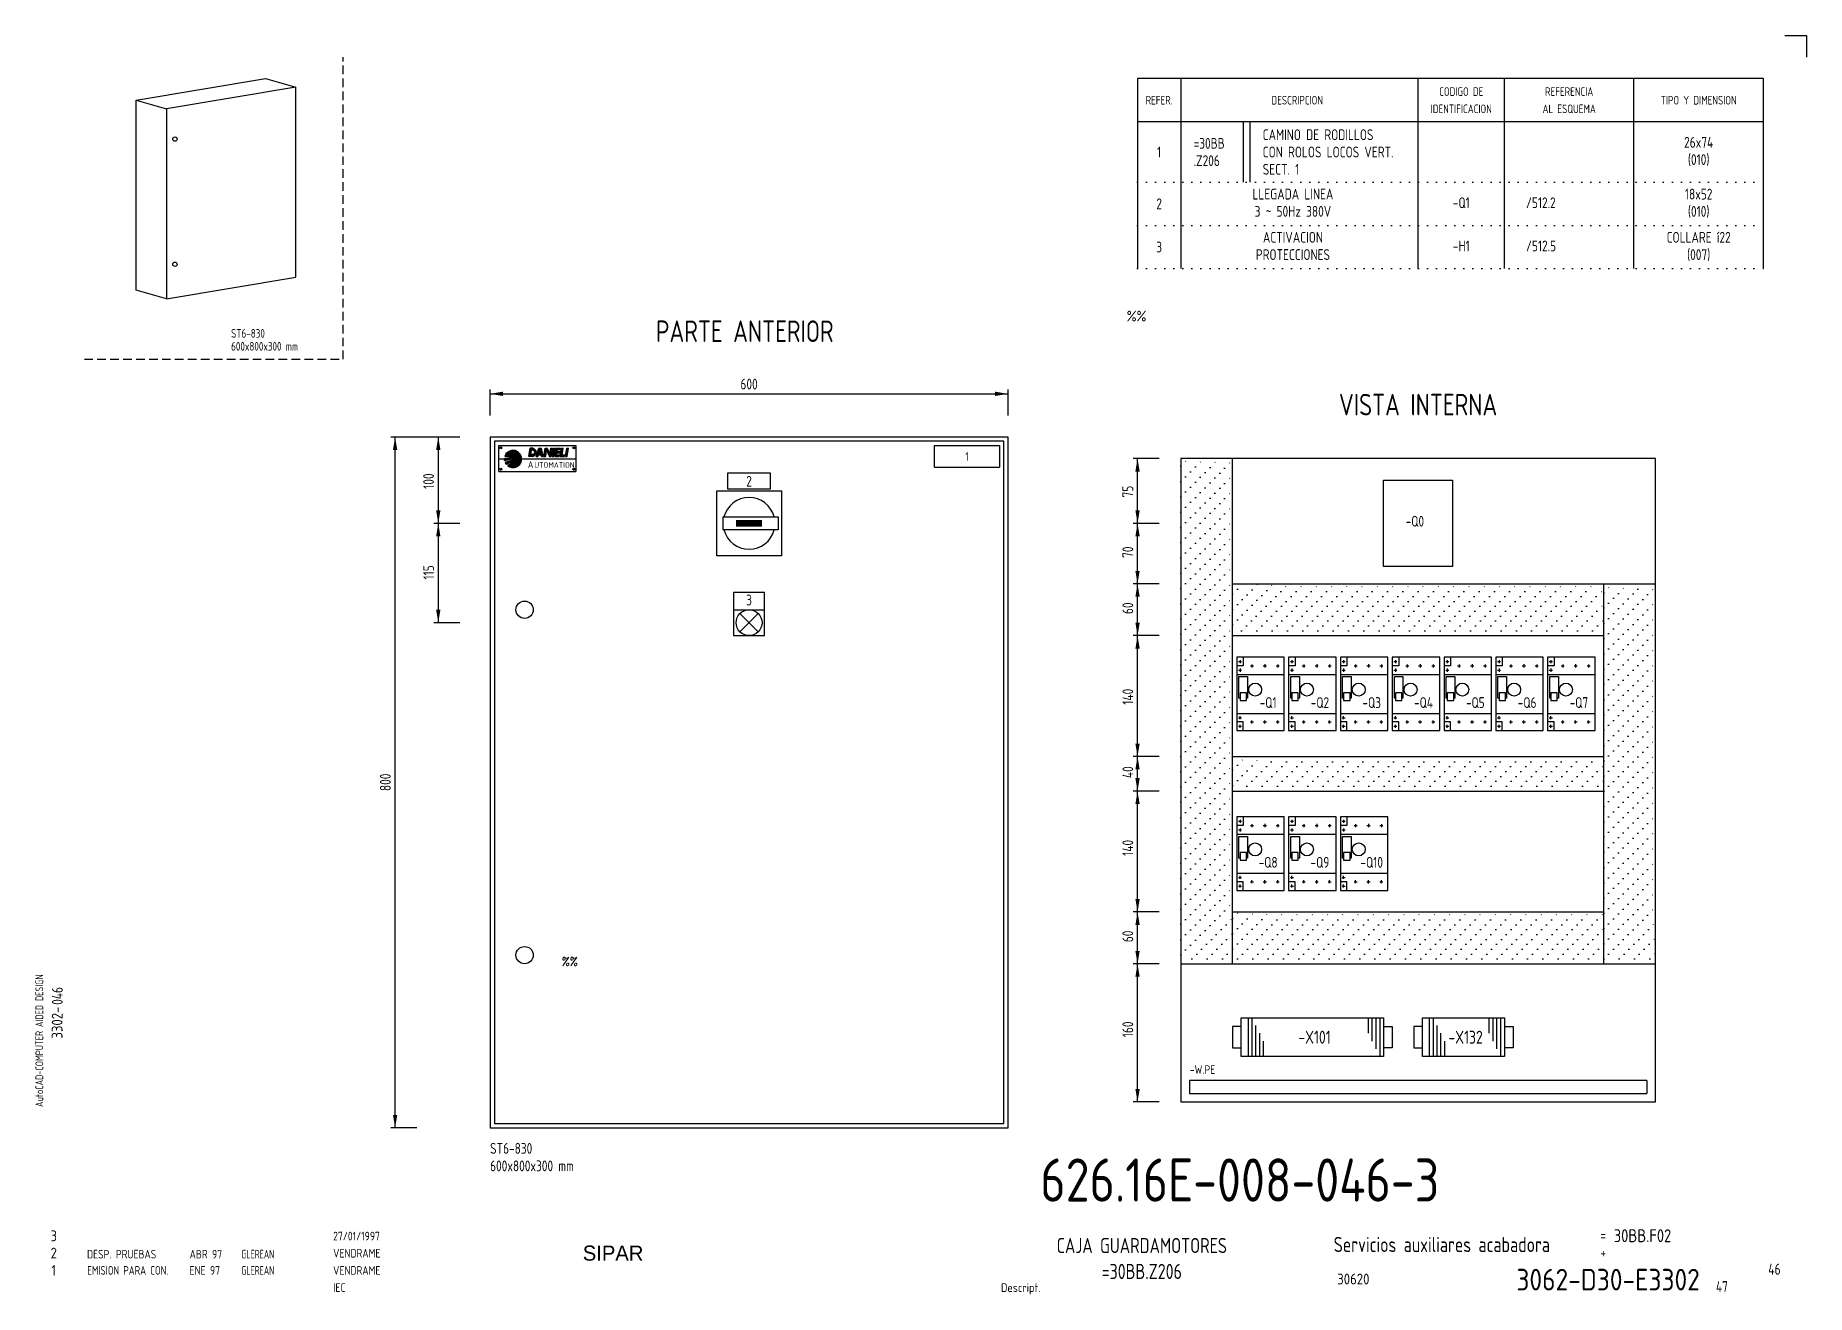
# Model space of a CAD drawing. Extents: x 10 to 420, y 5 to 297.
import ezdxf
from ezdxf.enums import TextEntityAlignment as Align

# ---------------------------------------------------------------- set-up
doc = ezdxf.new("R2010")
doc.units = 0
doc.header["$LTSCALE"] = 8
doc.header["$MEASUREMENT"] = 0
for name, pattern in [('DOT', [0.25, 0, -0.25]), ('DOT15', [0.1875, 0, -0.1875]), ('HIDDEN', [0.375, 0.25, -0.125])]:
    doc.linetypes.add(name, pattern=pattern)
doc.layers.get('0').update_dxf_attribs({"linetype": 'CONTINUOUS'})
doc.layers.add('3', color=3, linetype='CONTINUOUS')
doc.layers.add('CART', color=7, linetype='CONTINUOUS')
doc.styles.add('DIN', font='DIN', dxfattribs={"width": 0.85})
doc.styles.add('SIMPLEX', font='SIMPLEX', dxfattribs={"width": 0.9})
doc.styles.add('UNIV', font='UNIV')

# ---------------------------------------------------------------- blocks, each defined once
blk = doc.blocks.new('WB-FG100')
at = {"layer": 'CART', "color": 1}
for p, q in [((415, 297), (420, 297)), ((420, 297), (420, 292))]:
    blk.add_line(p, q, dxfattribs=at)
at = {"layer": 'CART', "color": 1, "style": 'DIN', "width": 0.8}
blk.add_text('AutoCAD-COMPUTER AIDED DESIGN', height=1.8, rotation=90, dxfattribs=at).set_placement((11.47, 48.84))
at = {"layer": 'CART', "color": 3, "style": 'DIN', "width": 0.8}
for s, p in [('=', (372.24, 17.91)), ('+', (372.24, 13.87))]:
    blk.add_text(s, height=2.5, dxfattribs=at).set_placement(p)
at = {"layer": 'CART', "color": 7, "style": 'DIN', "width": 0.9}
blk.add_attdef('FILE', text='', height=2.5, rotation=90, dxfattribs=at).set_placement((15.95, 68.38), align=Align.CENTER)
for tag, p in [('MOD-3', (13.92, 19)), ('MOD-2', (13.92, 15)), ('MOD-1', (13.92, 11)), ('NR.COMMESSA', (315, 9))]:
    blk.add_attdef(tag, text='', height=2.5, dxfattribs=at).set_placement(p, align=Align.MIDDLE)
at = {"layer": 'CART', "color": 7, "style": 'DIN'}
for tag, width, p in [('REV-3', 0.9, (21.66, 19)), ('DATA-3', 0.9, (45.37, 19)), ('NOME-3', 0.9, (57.37, 19)), ('REV-2', 0.9, (21.66, 15)), ('DATA-2', 0.9, (45.37, 15)), ('NOME-2', 0.9, (57.37, 15)), ('REV-1', 0.9, (21.66, 11)), ('DATA-1', 0.9, (45.37, 11)), ('NOME-1', 0.7, (57.37, 11))]:
    blk.add_attdef(tag, text='', height=2, dxfattribs=dict(at, width=width)).set_placement(p, align=Align.MIDDLE_LEFT)
at = {"layer": 'CART', "color": 7, "style": 'DIN', "width": 0.9}
for tag, p, height in [('DATA', (78.64, 17.94), 2), ('ESECUTORE', (78.64, 13.97), 2), ('CONTROLLORE', (78.64, 9.99), 2), ('SEGUE', (398.93, 5.65), 2.8), ('NORMA', (78.64, 6.01), 2)]:
    blk.add_attdef(tag, p, '', height=height, dxfattribs=at)
at = {"layer": 'CART', "color": 2, "style": 'DIN', "width": 0.9}
for tag, p in [('TITOLO-1/3', (266.5, 18.23)), ('TITOLO-1/2', (266.5, 15.73)), ('TITOLO-2/3', (266.5, 13.18)), ('TITOLO-2/2', (266.5, 10.68)), ('TITOLO-3/3', (266.5, 8.13))]:
    blk.add_attdef(tag, text='', height=3.5, dxfattribs=at).set_placement(p, align=Align.MIDDLE)
at = {"layer": 'CART', "color": 3, "style": 'DIN', "width": 0.9}
blk.add_attdef('ASSIEME', text='', height=3.5, dxfattribs=at).set_placement((334, 17), align=Align.MIDDLE)
at = {"layer": 'CART', "color": 3, "style": 'DIN', "width": 0.85}
for tag, p in [('=', (375.33, 16.63)), ('+', (375.33, 12.76))]:
    blk.add_attdef(tag, text='', height=3, dxfattribs=at).set_placement(p, align=Align.BOTTOM_LEFT)
at = {"layer": 'CART', "color": 3, "style": 'DIN', "width": 0.9}
blk.add_attdef('FOGLIO', text='', height=2.8, dxfattribs=at).set_placement((414.2, 9.56), align=Align.RIGHT)
at = {"layer": 'CART', "color": 2, "style": 'DIN', "width": 0.9}
blk.add_attdef('DISEGNO', text='', height=5, dxfattribs=at).set_placement((395.27, 6.35), align=Align.RIGHT)
at = {"layer": 'CART', "color": 1, "style": 'DIN', "width": 0.9}
blk.add_attdef('TIPOLOGIA', (233.37, 6), '', height=2, dxfattribs=at)
blk = doc.blocks.new('*X8')
at = {"color": 0, "linetype": 'DOT15'}
for p, q in [((275, 190.15), (283.85, 199)), ((275, 193.68), (280.32, 199)), ((275, 197.22), (276.78, 199)), ((275, 186.61), (287, 198.61)), ((275, 183.08), (287, 195.08)), ((275, 179.54), (287, 191.54)), ((275, 176.01), (287, 188.01)), ((275, 172.47), (287, 184.47)), ((275, 168.93), (287, 180.93)), ((275, 165.4), (287, 177.4)), ((275, 161.86), (287, 173.86)), ((275, 158.33), (287, 170.33)), ((275, 154.79), (287, 166.79)), ((275, 151.26), (287, 163.26)), ((275, 147.72), (287, 159.72)), ((275, 144.19), (287, 156.19)), ((275, 140.65), (287, 152.65)), ((275, 137.11), (287, 149.11)), ((275, 133.58), (287, 145.58)), ((275, 130.04), (287, 142.04)), ((275, 126.51), (287, 138.51)), ((275, 122.97), (287, 134.97)), ((275, 119.44), (287, 131.44)), ((275, 115.9), (287, 127.9)), ((275, 112.37), (287, 124.37)), ((275, 108.83), (287, 120.83)), ((275, 105.29), (287, 117.29)), ((275, 101.76), (287, 113.76)), ((275, 98.22), (287, 110.22)), ((275, 94.69), (287, 106.69)), ((275, 91.15), (287, 103.15)), ((275, 87.62), (287, 99.62)), ((275, 84.08), (287, 96.08)), ((276.45, 82), (287, 92.55)), ((279.99, 82), (287, 89.01)), ((283.53, 82), (287, 85.47))]:
    blk.add_line(p, q, dxfattribs=at)
blk = doc.blocks.new('*X7')
at = {"color": 0, "linetype": 'DOT15'}
for p, q in [((287, 191.54), (296.46, 201)), ((287, 195.08), (292.92, 201)), ((287, 198.61), (289.39, 201)), ((287.99, 189), (299.99, 201)), ((291.53, 189), (303.53, 201)), ((295.07, 189), (307.07, 201)), ((298.6, 189), (310.6, 201)), ((302.14, 189), (314.14, 201)), ((305.67, 189), (317.67, 201)), ((309.21, 189), (321.21, 201)), ((312.74, 189), (324.74, 201)), ((316.28, 189), (328.28, 201)), ((319.81, 189), (331.81, 201)), ((323.35, 189), (335.35, 201)), ((326.89, 189), (338.89, 201)), ((330.42, 189), (342.42, 201)), ((333.96, 189), (345.96, 201)), ((337.49, 189), (349.49, 201)), ((341.03, 189), (353.03, 201)), ((344.56, 189), (356.56, 201)), ((348.1, 189), (360.1, 201)), ((351.63, 189), (363.63, 201)), ((355.17, 189), (367.17, 201)), ((358.71, 189), (370.71, 201)), ((362.24, 189), (373, 199.76)), ((365.78, 189), (373, 196.22)), ((369.31, 189), (373, 192.69)), ((372.85, 189), (373, 189.15))]:
    blk.add_line(p, q, dxfattribs=at)
blk = doc.blocks.new('*X10')
at = {"color": 0, "linetype": 'DOT15'}
for p, q in [((373, 160.87), (382.13, 170)), ((373, 164.4), (378.6, 170)), ((373, 167.94), (375.06, 170)), ((373, 157.33), (385, 169.33)), ((373, 153.8), (385, 165.8)), ((373, 150.26), (385, 162.26)), ((373, 146.73), (385, 158.73)), ((373, 143.19), (385, 155.19)), ((373, 139.65), (385, 151.65)), ((373, 136.12), (385, 148.12)), ((373, 132.58), (385, 144.58)), ((373, 129.05), (385, 141.05)), ((373, 125.51), (385, 137.51)), ((373, 121.98), (385, 133.98)), ((373, 118.44), (385, 130.44)), ((373, 114.91), (385, 126.91)), ((373, 111.37), (385, 123.37)), ((373, 107.83), (385, 119.83)), ((373, 104.3), (385, 116.3)), ((373, 100.76), (385, 112.76)), ((373, 97.23), (385, 109.23)), ((373, 93.69), (385, 105.69)), ((373, 90.16), (385, 102.16)), ((373, 86.62), (385, 98.62)), ((373, 83.09), (385, 95.09)), ((375.45, 82), (385, 91.55)), ((378.98, 82), (385, 88.02)), ((382.52, 82), (385, 84.48))]:
    blk.add_line(p, q, dxfattribs=at)
blk = doc.blocks.new('*X6')
at = {"color": 0, "linetype": 'DOT15'}
for p, q in [((287, 71.33), (293.67, 78)), ((287, 74.87), (290.13, 78)), ((289.2, 70), (297.2, 78)), ((292.74, 70), (300.74, 78)), ((296.27, 70), (304.27, 78)), ((299.81, 70), (307.81, 78)), ((303.35, 70), (311.35, 78)), ((306.88, 70), (314.88, 78)), ((310.42, 70), (318.42, 78)), ((313.95, 70), (321.95, 78)), ((317.49, 70), (325.49, 78)), ((321.02, 70), (329.02, 78)), ((324.56, 70), (332.56, 78)), ((328.09, 70), (336.09, 78)), ((331.63, 70), (339.63, 78)), ((335.17, 70), (343.17, 78)), ((338.7, 70), (346.7, 78)), ((342.24, 70), (350.24, 78)), ((345.77, 70), (353.77, 78)), ((349.31, 70), (357.31, 78)), ((352.84, 70), (360.84, 78)), ((356.38, 70), (364.38, 78)), ((359.91, 70), (367.91, 78)), ((363.45, 70), (371.45, 78)), ((366.98, 70), (373, 76.02)), ((370.52, 70), (373, 72.48))]:
    blk.add_line(p, q, dxfattribs=at)
blk = doc.blocks.new('*X9')
at = {"color": 0, "linetype": 'DOT15'}
for p, q in [((287, 85.47), (295.53, 94)), ((287, 89.01), (291.99, 94)), ((287, 92.55), (288.45, 94)), ((287.06, 82), (299.06, 94)), ((290.6, 82), (302.6, 94)), ((294.13, 82), (306.13, 94)), ((297.67, 82), (309.67, 94)), ((301.2, 82), (313.2, 94)), ((304.74, 82), (316.74, 94)), ((308.27, 82), (320.27, 94)), ((311.81, 82), (323.81, 94)), ((315.35, 82), (327.35, 94)), ((318.88, 82), (330.88, 94)), ((322.42, 82), (334.42, 94)), ((325.95, 82), (337.95, 94)), ((329.49, 82), (341.49, 94)), ((333.02, 82), (345.02, 94)), ((336.56, 82), (348.56, 94)), ((340.09, 82), (352.09, 94)), ((343.63, 82), (355.63, 94)), ((347.17, 82), (359.17, 94)), ((350.7, 82), (362.7, 94)), ((354.24, 82), (366.24, 94)), ((357.77, 82), (369.77, 94)), ((361.31, 82), (373, 93.69)), ((364.84, 82), (373, 90.16)), ((368.38, 82), (373, 86.62)), ((371.91, 82), (373, 83.09))]:
    blk.add_line(p, q, dxfattribs=at)

msp = doc.modelspace()

# ---------------------------------------------------------------- linework, layer by layer
at = {"linetype": 'HIDDEN'}
for p, q in [((81, 222), (81, 292)), ((21, 222), (81, 222))]:
    msp.add_line(p, q, dxfattribs=at)
for p, q in [((33, 282), (63, 287)), ((70, 285), (40, 280)), ((63, 287), (70, 285)), ((70, 241), (70, 285)), ((33, 238), (33, 282)), ((33, 282), (40, 280)), ((40, 280), (40, 236)), ((289.5, 277), (289.5, 263)), ((291, 277), (291, 263)), ((40, 236), (33, 238)), ((40, 236), (70, 241)), ((115, 209), (115, 215)), ((115, 214), (235, 214)), ((235, 209), (235, 215)), ((108, 204), (92, 204)), ((93, 44), (93, 204)), ((234, 203), (116, 203)), ((116, 203), (116, 45)), ((117, 196.04), (117, 202)), ((117, 202), (134.89, 202)), ((134.89, 202), (134.89, 196.04)), ((218, 202), (233, 202)), ((218, 197), (218, 202)), ((233, 202), (233, 197)), ((234, 45), (234, 203)), ((117, 198.93), (118.31, 198.93)), ((122.31, 198.93), (134.89, 198.93)), ((218, 197), (233, 197)), ((270, 199), (264, 199)), ((265, 50), (265, 199)), ((117, 196.04), (134.89, 196.04)), ((169, 185.5), (181.75, 185.5)), ((169, 182.5), (169, 185.5)), ((181.75, 185.5), (181.75, 182.5)), ((108, 184), (102, 184)), ((181.75, 182.5), (169, 182.5)), ((270, 184), (264, 184)), ((270, 170), (264, 170)), ((178.6, 168), (171.4, 168)), ((171.4, 168), (171.4, 158)), ((178.6, 158), (178.6, 168)), ((108, 161), (102, 161)), ((171.4, 164), (178.6, 164)), ((171.4, 158), (178.6, 158)), ((270, 158), (264, 158)), ((288, 153), (288, 136)), ((299, 153), (288, 153)), ((299, 136), (299, 153)), ((311, 153), (300, 153)), ((300, 153), (300, 136)), ((311, 136), (311, 153)), ((323, 153), (312, 153)), ((312, 153), (312, 136)), ((323, 136), (323, 153)), ((335, 153), (324, 153)), ((324, 153), (324, 136)), ((335, 136), (335, 153)), ((347, 153), (336, 153)), ((336, 153), (336, 136)), ((347, 136), (347, 153)), ((359, 153), (348, 153)), ((348, 153), (348, 136)), ((359, 136), (359, 153)), ((371, 153), (360, 153)), ((360, 153), (360, 136)), ((371, 136), (371, 153)), ((288, 149), (299, 149)), ((300, 149), (311, 149)), ((312, 149), (323, 149)), ((324, 149), (335, 149)), ((336, 149), (347, 149)), ((348, 149), (359, 149)), ((360, 149), (371, 149)), ((288, 140), (299, 140)), ((300, 140), (311, 140)), ((312, 140), (323, 140)), ((324, 140), (335, 140)), ((336, 140), (347, 140)), ((348, 140), (359, 140)), ((360, 140), (371, 140)), ((288, 136), (299, 136)), ((300, 136), (311, 136)), ((312, 136), (323, 136)), ((324, 136), (335, 136)), ((336, 136), (347, 136)), ((348, 136), (359, 136)), ((360, 136), (371, 136)), ((270, 130), (264, 130)), ((270, 122), (264, 122)), ((299, 116), (288, 116)), ((288, 116), (288, 99)), ((299, 99), (299, 116)), ((300, 116), (300, 99)), ((311, 116), (300, 116)), ((311, 99), (311, 116)), ((312, 116), (312, 99)), ((323, 116), (312, 116)), ((323, 99), (323, 116)), ((288, 112), (299, 112)), ((300, 112), (311, 112)), ((312, 112), (323, 112)), ((288, 103), (299, 103)), ((300, 103), (311, 103)), ((312, 103), (323, 103)), ((288, 99), (299, 99)), ((300, 99), (311, 99)), ((312, 99), (323, 99)), ((270, 94), (264, 94)), ((270, 82), (264, 82)), ((290.6, 69.5), (290.6, 60.5)), ((290.6, 69.5), (290.6, 60.5)), ((291.5, 69.5), (291.5, 60.5)), ((291.5, 69.5), (291.5, 60.5)), ((292.4, 60.5), (292.4, 67.7)), ((292.4, 60.5), (292.4, 67.7)), ((293.3, 60.5), (293.3, 65.9)), ((293.3, 60.5), (293.3, 65.9)), ((318.4, 69.5), (318.4, 65.9)), ((319.3, 69.5), (319.3, 64.1)), ((320.2, 69.5), (320.2, 62.3)), ((321.1, 69.5), (321.1, 60.5)), ((332.6, 69.5), (332.6, 60.5)), ((332.6, 69.5), (332.6, 60.5)), ((333.5, 69.5), (333.5, 60.5)), ((333.5, 69.5), (333.5, 60.5)), ((334.4, 60.5), (334.4, 67.7)), ((334.4, 60.5), (334.4, 67.7)), ((335.3, 60.5), (335.3, 65.9)), ((335.3, 60.5), (335.3, 65.9)), ((346.4, 69.5), (346.4, 65.9)), ((347.3, 69.5), (347.3, 64.1)), ((348.2, 69.5), (348.2, 62.3)), ((349.1, 69.5), (349.1, 60.5)), ((294.2, 60.5), (294.2, 64.1)), ((294.2, 60.5), (294.2, 64.1)), ((336.2, 60.5), (336.2, 64.1)), ((336.2, 60.5), (336.2, 64.1)), ((270, 50), (264, 50)), ((98, 44), (92, 44)), ((116, 45), (234, 45))]:
    msp.add_line(p, q)
at = {"color": 3}
for p, q in [((410, 287), (265, 287)), ((265, 287), (265, 243)), ((275, 287), (275, 243)), ((330, 243), (330, 287)), ((350, 243), (350, 287)), ((380, 243), (380, 287)), ((410, 243), (410, 287)), ((410, 277), (265, 277))]:
    msp.add_line(p, q, dxfattribs=at)
at = {"color": 7, "linetype": 'DOT'}
for p, q in [((265, 263), (410, 263)), ((265, 253), (410, 253)), ((265, 243), (410, 243))]:
    msp.add_line(p, q, dxfattribs=at)
at = {"linetype": 'Continuous'}
for p, q in [((103, 204), (103, 161)), ((287, 82), (287, 199)), ((322, 194), (338, 194)), ((322, 174), (322, 194)), ((338, 194), (338, 174)), ((338, 174), (322, 174)), ((287, 170), (385, 170)), ((373, 82), (373, 170)), ((287, 158), (373, 158)), ((287, 130), (373, 130)), ((287, 122), (373, 122)), ((287, 94), (373, 94)), ((275, 82), (385, 82))]:
    msp.add_line(p, q, dxfattribs=at)
at = {"color": 1}
for p, q in [((123.99, 199.52), (124.3, 201.4)), ((123.99, 199.52), (124.3, 201.4)), ((124.92, 201.4), (124.3, 201.4)), ((124.3, 201.4), (124.69, 201.4)), ((125.7, 199.5), (126.33, 201.38)), ((126.33, 201.38), (126.88, 201.38)), ((127.27, 199.5), (126.88, 201.38)), ((127.48, 199.51), (127.8, 201.39)), ((127.48, 199.51), (127.8, 201.39)), ((127.8, 201.39), (128.19, 201.39)), ((127.8, 201.39), (128.19, 201.39)), ((128.19, 201.39), (128.83, 200.05)), ((128.74, 199.51), (129.05, 201.39)), ((128.83, 200.05), (129.05, 201.39)), ((129.05, 201.39), (129.44, 201.39)), ((129.05, 201.39), (129.44, 201.39)), ((129.13, 199.51), (129.44, 201.39)), ((129.37, 199.51), (129.69, 201.39)), ((129.37, 199.51), (129.69, 201.39)), ((129.69, 201.39), (130.08, 201.39)), ((129.69, 201.39), (130.08, 201.39)), ((129.76, 199.51), (130.08, 201.39)), ((130.01, 199.51), (130.32, 201.39)), ((130.01, 199.51), (130.32, 201.39)), ((130.32, 201.39), (131.34, 201.39)), ((130.55, 200.61), (130.62, 201.08)), ((131.29, 201.08), (130.62, 201.08)), ((130.95, 201.39), (131.34, 201.39)), ((131.26, 199.51), (131.58, 201.39)), ((131.29, 201.08), (131.34, 201.39)), ((131.58, 201.39), (131.93, 201.39)), ((131.67, 199.83), (131.93, 201.39)), ((132.49, 199.51), (132.8, 201.39)), ((132.8, 201.39), (133.19, 201.39)), ((132.88, 199.51), (133.19, 201.39)), ((118.31, 198.99), (120.05, 198.99)), ((118.31, 198.94), (119.86, 198.94)), ((118.31, 198.89), (119.67, 198.89)), ((118.31, 198.84), (119.48, 198.84)), ((118.32, 198.78), (119.29, 198.78)), ((118.32, 198.73), (119.1, 198.73)), ((118.33, 198.68), (118.9, 198.68)), ((118.33, 198.63), (118.71, 198.63)), ((118.34, 198.58), (118.52, 198.58)), ((118.41, 199.56), (122.16, 199.56)), ((118.43, 199.62), (122.19, 199.62)), ((118.45, 199.67), (122.17, 199.67)), ((118.47, 199.72), (122.15, 199.72)), ((118.5, 199.77), (122.13, 199.77)), ((118.51, 198.06), (119.47, 198.06)), ((118.52, 199.82), (122.1, 199.82)), ((118.54, 198), (119.37, 198)), ((118.55, 199.87), (122.08, 199.87)), ((118.57, 198.11), (119.58, 198.11)), ((118.57, 197.95), (119.26, 197.95)), ((118.58, 199.93), (122.05, 199.93)), ((118.6, 197.9), (119.15, 197.9)), ((118.61, 199.98), (122.02, 199.98)), ((118.63, 197.85), (119.04, 197.85)), ((118.64, 200.03), (121.98, 200.03)), ((118.66, 197.8), (118.93, 197.8)), ((118.68, 200.08), (121.95, 200.08)), ((118.7, 199.04), (120.25, 199.04)), ((118.7, 197.74), (118.83, 197.74)), ((118.71, 200.13), (121.91, 200.13)), ((118.71, 198.16), (119.69, 198.16)), ((118.75, 200.19), (121.87, 200.19)), ((118.8, 200.24), (121.83, 200.24)), ((118.84, 200.29), (121.78, 200.29)), ((118.86, 198.21), (119.8, 198.21)), ((118.89, 200.34), (121.73, 200.34)), ((118.95, 200.39), (121.68, 200.39)), ((119, 198.26), (119.91, 198.26)), ((119.01, 200.45), (121.62, 200.45)), ((119.05, 197.38), (121.58, 197.38)), ((119.07, 200.5), (121.56, 200.5)), ((119.08, 199.1), (120.44, 199.1)), ((119.11, 197.33), (121.51, 197.33)), ((119.14, 200.55), (121.49, 200.55)), ((119.14, 198.32), (120.01, 198.32)), ((119.14, 197.43), (121.64, 197.43)), ((119.18, 197.28), (121.44, 197.28)), ((119.21, 200.6), (121.41, 200.6)), ((119.23, 197.49), (121.7, 197.49)), ((119.27, 197.23), (121.36, 197.23)), ((119.29, 198.37), (120.12, 198.37)), ((119.3, 200.65), (121.33, 200.65)), ((119.33, 197.54), (121.75, 197.54)), ((119.35, 197.17), (121.27, 197.17)), ((119.39, 200.71), (121.24, 200.71)), ((119.42, 197.59), (121.8, 197.59)), ((119.43, 198.42), (120.23, 198.42)), ((119.46, 199.15), (120.63, 199.15)), ((119.46, 197.12), (121.17, 197.12)), ((119.5, 200.76), (121.13, 200.76)), ((119.51, 197.64), (121.84, 197.64)), ((119.57, 198.47), (120.34, 198.47)), ((119.58, 197.07), (121.05, 197.07)), ((119.6, 197.69), (121.89, 197.69)), ((119.63, 200.81), (121, 200.81)), ((119.69, 197.74), (121.92, 197.74)), ((119.72, 198.52), (120.45, 198.52)), ((119.73, 197.02), (120.9, 197.02)), ((119.78, 197.8), (121.96, 197.8)), ((119.79, 200.86), (120.84, 200.86)), ((119.84, 199.2), (120.75, 199.2)), ((119.86, 198.58), (120.55, 198.58)), ((119.87, 197.85), (122, 197.85)), ((119.93, 196.97), (120.69, 196.97)), ((119.96, 197.9), (122.03, 197.9)), ((120.01, 198.63), (120.66, 198.63)), ((120.05, 200.91), (120.58, 200.91)), ((120.06, 197.95), (122.06, 197.95)), ((120.15, 198.68), (120.77, 198.68)), ((120.15, 198), (122.09, 198)), ((120.22, 199.25), (120.7, 199.25)), ((120.24, 198.06), (122.11, 198.06)), ((120.29, 198.73), (120.88, 198.73)), ((120.33, 198.11), (122.14, 198.11)), ((120.42, 198.16), (122.16, 198.16)), ((120.44, 198.78), (120.98, 198.78)), ((120.49, 199.51), (121.97, 199.51)), ((120.51, 198.21), (122.18, 198.21)), ((120.54, 199.46), (121.78, 199.46)), ((120.58, 198.84), (121.09, 198.84)), ((120.6, 199.41), (121.07, 199.41)), ((120.6, 198.26), (122.2, 198.26)), ((120.61, 199.3), (120.64, 199.3)), ((120.65, 199.36), (120.69, 199.36)), ((120.7, 198.32), (122.22, 198.32)), ((120.72, 198.89), (121.06, 198.89)), ((120.79, 198.37), (122.23, 198.37)), ((120.86, 199.15), (121.32, 199.15)), ((120.87, 198.94), (121.01, 198.94)), ((120.88, 198.42), (122.25, 198.42)), ((120.91, 199.1), (121.18, 199.1)), ((120.96, 199.04), (121.03, 199.04)), ((120.97, 199.2), (121.47, 199.2)), ((120.97, 198.47), (122.26, 198.47)), ((121.06, 198.52), (122.27, 198.52)), ((121.15, 198.58), (122.28, 198.58)), ((121.17, 199.25), (121.61, 199.25)), ((121.18, 198.84), (122.31, 198.84)), ((121.22, 198.78), (122.31, 198.78)), ((121.24, 198.63), (122.29, 198.63)), ((121.27, 198.73), (122.3, 198.73)), ((121.29, 198.89), (122.31, 198.89)), ((121.32, 198.68), (122.3, 198.68)), ((121.36, 199.3), (121.65, 199.3)), ((121.4, 198.94), (122.31, 198.94)), ((121.42, 199.41), (121.59, 199.41)), ((121.51, 198.99), (122.31, 198.99)), ((121.62, 199.04), (122.31, 199.04)), ((121.72, 199.1), (122.31, 199.1)), ((121.83, 199.15), (122.3, 199.15)), ((121.87, 199.3), (122.28, 199.3)), ((121.94, 199.2), (122.3, 199.2)), ((122, 199.25), (122.29, 199.25)), ((122.01, 199.36), (122.27, 199.36)), ((122.16, 199.41), (122.26, 199.41)), ((124.92, 199.52), (123.99, 199.52)), ((124.43, 199.96), (124.6, 200.95)), ((124.92, 199.96), (124.43, 199.96)), ((124.92, 200.95), (124.6, 200.95)), ((125.7, 199.5), (126.1, 199.5)), ((126.1, 199.5), (126.23, 199.89)), ((126.23, 199.89), (126.8, 199.89)), ((126.33, 200.2), (126.58, 200.94)), ((126.33, 200.2), (126.73, 200.2)), ((126.73, 200.2), (126.58, 200.94)), ((126.88, 199.5), (126.8, 199.89)), ((126.88, 199.5), (127.27, 199.5)), ((127.48, 199.51), (127.88, 199.51)), ((127.88, 199.51), (128.1, 200.86)), ((128.1, 200.86), (128.74, 199.51)), ((128.74, 199.51), (129.13, 199.51)), ((129.37, 199.51), (129.76, 199.51)), ((130.01, 199.51), (131.03, 199.51)), ((130.41, 199.83), (130.49, 200.29)), ((131.08, 199.83), (130.41, 199.83)), ((131.16, 200.29), (130.49, 200.29)), ((131.21, 200.61), (130.55, 200.61)), ((131.03, 199.51), (131.08, 199.83)), ((131.16, 200.29), (131.21, 200.61)), ((131.26, 199.51), (132.28, 199.51)), ((132.33, 199.83), (131.67, 199.83)), ((132.28, 199.51), (132.33, 199.83)), ((132.49, 199.51), (132.88, 199.51)), ((288.4, 152), (289.1, 152)), ((288.75, 152.35), (288.75, 151.65)), ((289.5, 153), (289.5, 151)), ((300.4, 152), (301.1, 152)), ((300.75, 152.35), (300.75, 151.65)), ((301.5, 153), (301.5, 151)), ((312.4, 152), (313.1, 152)), ((312.75, 152.35), (312.75, 151.65)), ((313.5, 153), (313.5, 151)), ((324.4, 152), (325.1, 152)), ((324.75, 152.35), (324.75, 151.65)), ((325.5, 153), (325.5, 151)), ((336.4, 152), (337.1, 152)), ((336.75, 152.35), (336.75, 151.65)), ((337.5, 153), (337.5, 151)), ((348.4, 152), (349.1, 152)), ((348.75, 152.35), (348.75, 151.65)), ((349.5, 153), (349.5, 151)), ((360.4, 152), (361.1, 152)), ((360.75, 152.35), (360.75, 151.65)), ((361.5, 153), (361.5, 151)), ((289.5, 151), (288, 151)), ((288.4, 150), (289.1, 150)), ((288.5, 143.5), (288.5, 148.5)), ((288.5, 148.5), (290.5, 148.5)), ((288.75, 150.35), (288.75, 149.65)), ((290.5, 148.5), (290.5, 143.5)), ((291.15, 151), (291.85, 151)), ((291.5, 151.35), (291.5, 150.65)), ((294.12, 151), (294.88, 151)), ((294.5, 151.38), (294.5, 150.62)), ((297.15, 151), (297.85, 151)), ((297.5, 151.35), (297.5, 150.65)), ((301.5, 151), (300, 151)), ((300.4, 150), (301.1, 150)), ((300.5, 143.5), (300.5, 148.5)), ((300.5, 148.5), (302.5, 148.5)), ((300.75, 150.35), (300.75, 149.65)), ((302.5, 148.5), (302.5, 143.5)), ((303.15, 151), (303.85, 151)), ((303.5, 151.35), (303.5, 150.65)), ((306.12, 151), (306.88, 151)), ((306.5, 151.38), (306.5, 150.62)), ((309.15, 151), (309.85, 151)), ((309.5, 151.35), (309.5, 150.65)), ((313.5, 151), (312, 151)), ((312.4, 150), (313.1, 150)), ((312.5, 143.5), (312.5, 148.5)), ((312.5, 148.5), (314.5, 148.5)), ((312.75, 150.35), (312.75, 149.65)), ((314.5, 148.5), (314.5, 143.5)), ((315.15, 151), (315.85, 151)), ((315.5, 151.35), (315.5, 150.65)), ((318.12, 151), (318.88, 151)), ((318.5, 151.38), (318.5, 150.62)), ((321.15, 151), (321.85, 151)), ((321.5, 151.35), (321.5, 150.65)), ((325.5, 151), (324, 151)), ((324.4, 150), (325.1, 150)), ((324.5, 143.5), (324.5, 148.5)), ((324.5, 148.5), (326.5, 148.5)), ((324.75, 150.35), (324.75, 149.65)), ((326.5, 148.5), (326.5, 143.5)), ((327.15, 151), (327.85, 151)), ((327.5, 151.35), (327.5, 150.65)), ((330.12, 151), (330.88, 151)), ((330.5, 151.38), (330.5, 150.62)), ((333.15, 151), (333.85, 151)), ((333.5, 151.35), (333.5, 150.65)), ((337.5, 151), (336, 151)), ((336.4, 150), (337.1, 150)), ((336.5, 143.5), (336.5, 148.5)), ((336.5, 148.5), (338.5, 148.5)), ((336.75, 150.35), (336.75, 149.65)), ((338.5, 148.5), (338.5, 143.5)), ((339.15, 151), (339.85, 151)), ((339.5, 151.35), (339.5, 150.65)), ((342.12, 151), (342.88, 151)), ((342.5, 151.38), (342.5, 150.62)), ((345.15, 151), (345.85, 151)), ((345.5, 151.35), (345.5, 150.65)), ((349.5, 151), (348, 151)), ((348.4, 150), (349.1, 150)), ((348.5, 143.5), (348.5, 148.5)), ((348.5, 148.5), (350.5, 148.5)), ((348.75, 150.35), (348.75, 149.65)), ((350.5, 148.5), (350.5, 143.5)), ((351.15, 151), (351.85, 151)), ((351.5, 151.35), (351.5, 150.65)), ((354.12, 151), (354.88, 151)), ((354.5, 151.38), (354.5, 150.62)), ((357.15, 151), (357.85, 151)), ((357.5, 151.35), (357.5, 150.65)), ((361.5, 151), (360, 151)), ((360.4, 150), (361.1, 150)), ((360.5, 143.5), (360.5, 148.5)), ((360.5, 148.5), (362.5, 148.5)), ((360.75, 150.35), (360.75, 149.65)), ((362.5, 148.5), (362.5, 143.5)), ((363.15, 151), (363.85, 151)), ((363.5, 151.35), (363.5, 150.65)), ((366.12, 151), (366.88, 151)), ((366.5, 151.38), (366.5, 150.62)), ((369.15, 151), (369.85, 151)), ((369.5, 151.35), (369.5, 150.65)), ((288.75, 144.75), (288.75, 143)), ((290.25, 144.75), (288.75, 144.75)), ((290.25, 143), (290.25, 144.75)), ((300.75, 144.75), (300.75, 143)), ((302.25, 144.75), (300.75, 144.75)), ((302.25, 143), (302.25, 144.75)), ((312.75, 144.75), (312.75, 143)), ((314.25, 144.75), (312.75, 144.75)), ((314.25, 143), (314.25, 144.75)), ((324.75, 144.75), (324.75, 143)), ((326.25, 144.75), (324.75, 144.75)), ((326.25, 143), (326.25, 144.75)), ((336.75, 144.75), (336.75, 143)), ((338.25, 144.75), (336.75, 144.75)), ((338.25, 143), (338.25, 144.75)), ((348.75, 144.75), (348.75, 143)), ((350.25, 144.75), (348.75, 144.75)), ((350.25, 143), (350.25, 144.75)), ((360.75, 144.75), (360.75, 143)), ((362.25, 144.75), (360.75, 144.75)), ((362.25, 143), (362.25, 144.75)), ((288.75, 143.5), (288.5, 143.5)), ((288.75, 143), (290.25, 143)), ((290.5, 143.5), (290.25, 143.5)), ((300.75, 143.5), (300.5, 143.5)), ((300.75, 143), (302.25, 143)), ((302.5, 143.5), (302.25, 143.5)), ((312.75, 143.5), (312.5, 143.5)), ((312.75, 143), (314.25, 143)), ((314.5, 143.5), (314.25, 143.5)), ((324.75, 143.5), (324.5, 143.5)), ((324.75, 143), (326.25, 143)), ((326.5, 143.5), (326.25, 143.5)), ((336.75, 143.5), (336.5, 143.5)), ((336.75, 143), (338.25, 143)), ((338.5, 143.5), (338.25, 143.5)), ((348.75, 143.5), (348.5, 143.5)), ((348.75, 143), (350.25, 143)), ((350.5, 143.5), (350.25, 143.5)), ((360.75, 143.5), (360.5, 143.5)), ((360.75, 143), (362.25, 143)), ((362.5, 143.5), (362.25, 143.5)), ((289.5, 138), (288, 138)), ((288.4, 139), (289.1, 139)), ((288.4, 137), (289.1, 137)), ((288.75, 138.65), (288.75, 139.35)), ((288.75, 136.65), (288.75, 137.35)), ((289.5, 136), (289.5, 138)), ((291.15, 138), (291.85, 138)), ((291.5, 137.65), (291.5, 138.35)), ((294.12, 138), (294.88, 138)), ((294.5, 137.62), (294.5, 138.38)), ((297.15, 138), (297.85, 138)), ((297.5, 137.65), (297.5, 138.35)), ((301.5, 138), (300, 138)), ((300.4, 139), (301.1, 139)), ((300.4, 137), (301.1, 137)), ((300.75, 138.65), (300.75, 139.35)), ((300.75, 136.65), (300.75, 137.35)), ((301.5, 136), (301.5, 138)), ((303.15, 138), (303.85, 138)), ((303.5, 137.65), (303.5, 138.35)), ((306.12, 138), (306.88, 138)), ((306.5, 137.62), (306.5, 138.38)), ((309.15, 138), (309.85, 138)), ((309.5, 137.65), (309.5, 138.35)), ((313.5, 138), (312, 138)), ((312.4, 139), (313.1, 139)), ((312.4, 137), (313.1, 137)), ((312.75, 138.65), (312.75, 139.35)), ((312.75, 136.65), (312.75, 137.35)), ((313.5, 136), (313.5, 138)), ((315.15, 138), (315.85, 138)), ((315.5, 137.65), (315.5, 138.35)), ((318.12, 138), (318.88, 138)), ((318.5, 137.62), (318.5, 138.38)), ((321.15, 138), (321.85, 138)), ((321.5, 137.65), (321.5, 138.35)), ((325.5, 138), (324, 138)), ((324.4, 139), (325.1, 139)), ((324.4, 137), (325.1, 137)), ((324.75, 138.65), (324.75, 139.35)), ((324.75, 136.65), (324.75, 137.35)), ((325.5, 136), (325.5, 138)), ((327.15, 138), (327.85, 138)), ((327.5, 137.65), (327.5, 138.35)), ((330.12, 138), (330.88, 138)), ((330.5, 137.62), (330.5, 138.38)), ((333.15, 138), (333.85, 138)), ((333.5, 137.65), (333.5, 138.35)), ((337.5, 138), (336, 138)), ((336.4, 139), (337.1, 139)), ((336.4, 137), (337.1, 137)), ((336.75, 138.65), (336.75, 139.35)), ((336.75, 136.65), (336.75, 137.35)), ((337.5, 136), (337.5, 138)), ((339.15, 138), (339.85, 138)), ((339.5, 137.65), (339.5, 138.35)), ((342.12, 138), (342.88, 138)), ((342.5, 137.62), (342.5, 138.38)), ((345.15, 138), (345.85, 138)), ((345.5, 137.65), (345.5, 138.35)), ((349.5, 138), (348, 138)), ((348.4, 139), (349.1, 139)), ((348.4, 137), (349.1, 137)), ((348.75, 138.65), (348.75, 139.35)), ((348.75, 136.65), (348.75, 137.35)), ((349.5, 136), (349.5, 138)), ((351.15, 138), (351.85, 138)), ((351.5, 137.65), (351.5, 138.35)), ((354.12, 138), (354.88, 138)), ((354.5, 137.62), (354.5, 138.38)), ((357.15, 138), (357.85, 138)), ((357.5, 137.65), (357.5, 138.35)), ((361.5, 138), (360, 138)), ((360.4, 139), (361.1, 139)), ((360.4, 137), (361.1, 137)), ((360.75, 138.65), (360.75, 139.35)), ((360.75, 136.65), (360.75, 137.35)), ((361.5, 136), (361.5, 138)), ((363.15, 138), (363.85, 138)), ((363.5, 137.65), (363.5, 138.35)), ((366.12, 138), (366.88, 138)), ((366.5, 137.62), (366.5, 138.38)), ((369.15, 138), (369.85, 138)), ((369.5, 137.65), (369.5, 138.35)), ((288.4, 115), (289.1, 115)), ((288.75, 115.35), (288.75, 114.65)), ((289.5, 116), (289.5, 114)), ((300.4, 115), (301.1, 115)), ((300.75, 115.35), (300.75, 114.65)), ((301.5, 116), (301.5, 114)), ((312.4, 115), (313.1, 115)), ((312.75, 115.35), (312.75, 114.65)), ((313.5, 116), (313.5, 114)), ((289.5, 114), (288, 114)), ((288.4, 113), (289.1, 113)), ((288.5, 111.5), (290.5, 111.5)), ((288.5, 106.5), (288.5, 111.5)), ((288.75, 113.35), (288.75, 112.65)), ((290.5, 111.5), (290.5, 106.5)), ((291.15, 114), (291.85, 114)), ((291.5, 114.35), (291.5, 113.65)), ((294.12, 114), (294.88, 114)), ((294.5, 114.38), (294.5, 113.62)), ((297.15, 114), (297.85, 114)), ((297.5, 114.35), (297.5, 113.65)), ((301.5, 114), (300, 114)), ((300.4, 113), (301.1, 113)), ((300.5, 106.5), (300.5, 111.5)), ((300.5, 111.5), (302.5, 111.5)), ((300.75, 113.35), (300.75, 112.65)), ((302.5, 111.5), (302.5, 106.5)), ((303.15, 114), (303.85, 114)), ((303.5, 114.35), (303.5, 113.65)), ((306.12, 114), (306.88, 114)), ((306.5, 114.38), (306.5, 113.62)), ((309.15, 114), (309.85, 114)), ((309.5, 114.35), (309.5, 113.65)), ((313.5, 114), (312, 114)), ((312.4, 113), (313.1, 113)), ((312.5, 106.5), (312.5, 111.5)), ((312.5, 111.5), (314.5, 111.5)), ((312.75, 113.35), (312.75, 112.65)), ((314.5, 111.5), (314.5, 106.5)), ((315.15, 114), (315.85, 114)), ((315.5, 114.35), (315.5, 113.65)), ((318.12, 114), (318.88, 114)), ((318.5, 114.38), (318.5, 113.62)), ((321.15, 114), (321.85, 114)), ((321.5, 114.35), (321.5, 113.65)), ((290.25, 107.75), (288.75, 107.75)), ((288.75, 107.75), (288.75, 106)), ((290.25, 106), (290.25, 107.75)), ((300.75, 107.75), (300.75, 106)), ((302.25, 107.75), (300.75, 107.75)), ((302.25, 106), (302.25, 107.75)), ((312.75, 107.75), (312.75, 106)), ((314.25, 107.75), (312.75, 107.75)), ((314.25, 106), (314.25, 107.75)), ((288.75, 106.5), (288.5, 106.5)), ((288.75, 106), (290.25, 106)), ((290.5, 106.5), (290.25, 106.5)), ((300.75, 106.5), (300.5, 106.5)), ((300.75, 106), (302.25, 106)), ((302.5, 106.5), (302.25, 106.5)), ((312.75, 106.5), (312.5, 106.5)), ((312.75, 106), (314.25, 106)), ((314.5, 106.5), (314.25, 106.5)), ((289.5, 101), (288, 101)), ((288.4, 102), (289.1, 102)), ((288.4, 100), (289.1, 100)), ((288.75, 101.65), (288.75, 102.35)), ((288.75, 99.65), (288.75, 100.35)), ((289.5, 99), (289.5, 101)), ((291.15, 101), (291.85, 101)), ((291.5, 100.65), (291.5, 101.35)), ((294.12, 101), (294.88, 101)), ((294.5, 100.62), (294.5, 101.38)), ((297.15, 101), (297.85, 101)), ((297.5, 100.65), (297.5, 101.35)), ((301.5, 101), (300, 101)), ((300.4, 102), (301.1, 102)), ((300.4, 100), (301.1, 100)), ((300.75, 101.65), (300.75, 102.35)), ((300.75, 99.65), (300.75, 100.35)), ((301.5, 99), (301.5, 101)), ((303.15, 101), (303.85, 101)), ((303.5, 100.65), (303.5, 101.35)), ((306.12, 101), (306.88, 101)), ((306.5, 100.62), (306.5, 101.38)), ((309.15, 101), (309.85, 101)), ((309.5, 100.65), (309.5, 101.35)), ((313.5, 101), (312, 101)), ((312.4, 102), (313.1, 102)), ((312.4, 100), (313.1, 100)), ((312.75, 101.65), (312.75, 102.35)), ((312.75, 99.65), (312.75, 100.35)), ((313.5, 99), (313.5, 101)), ((315.15, 101), (315.85, 101)), ((315.5, 100.65), (315.5, 101.35)), ((318.12, 101), (318.88, 101)), ((318.5, 100.62), (318.5, 101.38)), ((321.15, 101), (321.85, 101)), ((321.5, 100.65), (321.5, 101.35))]:
    msp.add_line(p, q, dxfattribs=at)
at = {"color": 3, "linetype": 'Continuous'}
for p, q in [((275, 199), (275, 50)), ((385, 199), (275, 199)), ((385, 50), (385, 199)), ((275, 50), (385, 50))]:
    msp.add_line(p, q, dxfattribs=at)
at = {"color": 2}
for p, q in [((167.5, 176.5), (167.5, 191.5)), ((167.5, 191.5), (182.5, 191.5)), ((182.5, 191.5), (182.5, 176.5)), ((182.5, 176.5), (167.5, 176.5)), ((172.88, 163.12), (177.12, 158.88)), ((172.88, 158.88), (177.12, 163.12)), ((289, 69.5), (322, 69.5)), ((289, 60.5), (289, 69.5)), ((322, 69.5), (322, 60.5)), ((331, 69.5), (350, 69.5)), ((331, 60.5), (331, 69.5)), ((350, 69.5), (350, 60.5)), ((322, 60.5), (289, 60.5)), ((350, 60.5), (331, 60.5)), ((383, 55), (277, 55)), ((277, 55), (277, 52)), ((383, 55), (383, 52)), ((277, 52), (383, 52))]:
    msp.add_line(p, q, dxfattribs=at)
at = {"color": 1, "const_width": 0.217}
for points in [[(124.9, 201.29), (124.9, 201.29, -0.819804), (124.9, 199.62, -1.219804)], [(124.9, 201.06), (124.91, 201.06, -0.871291), (124.91, 199.85, 14.538985)]]:
    msp.add_lwpolyline(points, format="xyb", dxfattribs=at)
at = {"color": 1}
for points in [[(118.31, 198.99), (120.64, 199.31), (120.76, 199.18), (118.35, 198.53, -0.058012)], [(120.49, 199.51), (120.65, 199.35), (121.3, 199.44), (121.5, 199.38), (122.21, 199.57, 0.72868), (118.4, 199.51)], [(118.73, 197.7), (121.11, 198.84), (120.97, 198.98), (118.5, 198.08, 0.056185)], [(122.03, 199.24), (121.17, 198.83), (121.33, 198.68), (119.05, 197.38, 0.726081), (122.25, 199.44), (121.84, 199.29)]]:
    msp.add_lwpolyline(points, format="xyb", close=True, dxfattribs=at)
msp.add_lwpolyline([(120.84, 199.16), (121.5, 199.34), (121.71, 199.29), (120.98, 199.02)], close=True, dxfattribs=at)
msp.add_lwpolyline([(170, 192), (180, 192), (180, 195.6), (170, 195.6)], close=True)
at = {"const_width": 1.5}
msp.add_lwpolyline([(172, 184), (178, 184)], dxfattribs=at)
for points in [[(289, 67.5), (287, 67.5), (287, 62.5), (289, 62.5)], [(322, 67.5), (324, 67.5), (324, 62.5), (322, 62.5)], [(331, 67.5), (329, 67.5), (329, 62.5), (331, 62.5)], [(350, 67.5), (352, 67.5), (352, 62.5), (350, 62.5)]]:
    msp.add_lwpolyline(points)
for centre, radius in [((42, 273), 0.5), ((42, 244), 0.5), ((123, 164), 2), ((123, 84), 2)]:
    msp.add_circle(centre, radius)
at = {"color": 1}
for centre, radius in [((117.5, 201.5), 0.248), ((117.5, 201.5), 0.124), ((134.39, 201.5), 0.248), ((134.39, 201.5), 0.124), ((117.5, 196.53), 0.248), ((117.5, 196.53), 0.124), ((134.39, 196.53), 0.248), ((134.39, 196.53), 0.124), ((292.25, 145.5), 1.5), ((304.25, 145.5), 1.5), ((316.25, 145.5), 1.5), ((328.25, 145.5), 1.5), ((340.25, 145.5), 1.5), ((352.25, 145.5), 1.5), ((364.25, 145.5), 1.5), ((292.25, 108.5), 1.5), ((304.25, 108.5), 1.5), ((316.25, 108.5), 1.5)]:
    msp.add_circle(centre, radius, dxfattribs=at)
at = {"color": 2}
msp.add_circle((175, 161), 3, dxfattribs=at)
at = {"color": 1}
for centre, radius, end in [((124.74, 200.46), 0.958, 78.6901), ((124.83, 200.46), 0.503, 82.1307)]:
    msp.add_arc(centre, radius, 281.3099, end, dxfattribs=at)
at = {"color": 2}
for start, end in [(14.4775, 165.5225), (194.4775, 345.5225)]:
    msp.add_arc((175, 184), 6, start, end, dxfattribs=at)
for points in [[(118, 213.5), (118, 214.5), (115, 214)], [(232, 213.5), (232, 214.5), (235, 214)], [(93.5, 201), (92.5, 201), (93, 204)], [(103.5, 201), (102.5, 201), (103, 204)], [(265.5, 196), (264.5, 196), (265, 199)], [(103.5, 187), (102.5, 187), (103, 184)], [(265.5, 187), (264.5, 187), (265, 184)], [(103.5, 181), (102.5, 181), (103, 184)], [(265.5, 181), (264.5, 181), (265, 184)], [(265.5, 173), (264.5, 173), (265, 170)], [(265.5, 167), (264.5, 167), (265, 170)], [(103.5, 164), (102.5, 164), (103, 161)], [(265.5, 161), (264.5, 161), (265, 158)], [(265.5, 155), (264.5, 155), (265, 158)], [(265.5, 133), (264.5, 133), (265, 130)], [(265.5, 127), (264.5, 127), (265, 130)], [(265.5, 125), (264.5, 125), (265, 122)], [(265.5, 119), (264.5, 119), (265, 122)], [(265.5, 97), (264.5, 97), (265, 94)], [(265.5, 91), (264.5, 91), (265, 94)], [(265.5, 85), (264.5, 85), (265, 82)], [(265.5, 79), (264.5, 79), (265, 82)], [(265.5, 53), (264.5, 53), (265, 50)], [(93.5, 47), (92.5, 47), (93, 44)]]:
    msp.add_solid(points)
at = {"color": 1}
for points in [[(124.3, 201.4), (123.99, 199.52), (124.69, 201.4), (124.38, 199.52)], [(124.6, 200.95), (124.92, 200.95), (124.69, 201.4), (124.92, 201.4)], [(125.7, 199.5), (126.33, 201.38), (126.1, 199.5), (126.72, 201.38)], [(126.88, 199.5), (127.27, 199.5), (126.49, 201.38), (126.88, 201.38)], [(127.8, 201.39), (127.48, 199.51), (128.19, 201.39), (127.88, 199.51)], [(128.19, 201.39), (128.83, 200.05), (128.1, 200.86), (128.74, 199.51)], [(129.05, 201.39), (128.74, 199.51), (129.44, 201.39), (129.13, 199.51)], [(129.69, 201.39), (129.37, 199.51), (130.08, 201.39), (129.76, 199.51)], [(130.32, 201.39), (130.01, 199.51), (130.71, 201.39), (130.4, 199.51)], [(130.62, 201.08), (131.29, 201.08), (130.68, 201.39), (131.34, 201.39)], [(131.54, 201.39), (131.23, 199.51), (131.93, 201.39), (131.62, 199.51)], [(132.8, 201.39), (132.49, 199.51), (133.19, 201.39), (132.88, 199.51)], [(124.38, 199.52), (124.92, 199.52), (124.43, 199.96), (124.92, 199.96)], [(126.33, 200.2), (126.73, 200.2), (126.23, 199.89), (126.8, 199.89)], [(130.36, 199.51), (131.03, 199.51), (130.41, 199.83), (131.08, 199.83)], [(130.49, 200.29), (131.16, 200.29), (130.55, 200.61), (131.21, 200.61)], [(131.62, 199.51), (132.28, 199.51), (131.67, 199.83), (132.33, 199.83)]]:
    msp.add_solid(points, dxfattribs=at)
at = {"layer": '3'}
for p, q in [((235, 204), (115, 204)), ((115, 204), (115, 44)), ((235, 44), (235, 204)), ((115, 44), (235, 44))]:
    msp.add_line(p, q, dxfattribs=at)

# ---------------------------------------------------------------- block references
at = {"linetype": 'DOT15'}
for name, p in [('*X8', (0, 0)), ('*X7', (0, -31)), ('*X10', (0, 0)), ('*X6', (0, 52)), ('*X9', (0, 0))]:
    msp.add_blockref(name, p, dxfattribs=at)
at = {"layer": 'CART'}
ref = msp.add_blockref('WB-FG100', (0, 0), dxfattribs=at)
ref.add_attrib('TIPOLOGIA', 'Descript.', (233.37, 6), dxfattribs={"color": 1, "height": 2, "style": 'DIN', "width": 0.9})
ref.add_attrib('ASSIEME', 'Servicios auxiliares acabadora', dxfattribs={"color": 3, "height": 3.5, "style": 'DIN', "width": 0.8}).set_placement((335.5, 17), align=Align.MIDDLE)
ref.add_attrib('=', '30BB.F02', dxfattribs={"color": 3, "height": 3, "style": 'DIN', "width": 0.85}).set_placement((375.33, 16.63), align=Align.BOTTOM_LEFT)
ref.add_attrib('NR.COMMESSA', '30620', dxfattribs={"color": 7, "height": 2.5, "style": 'DIN', "width": 0.9}).set_placement((315, 9), align=Align.MIDDLE)
ref.add_attrib('DISEGNO', '3062-D30-E3302', dxfattribs={"color": 2, "height": 5, "style": 'DIN', "width": 0.9}).set_placement((395.27, 6.35), align=Align.RIGHT)
ref.add_attrib('DATA', '27/01/1997', (78.64, 17.94), dxfattribs={"color": 7, "height": 2, "style": 'DIN', "width": 0.85})
ref.add_attrib('ESECUTORE', 'VENDRAME', (78.64, 13.97), dxfattribs={"color": 7, "height": 2, "style": 'DIN', "width": 0.85})
ref.add_attrib('CONTROLLORE', 'VENDRAME', (78.64, 9.99), dxfattribs={"color": 7, "height": 2, "style": 'DIN', "width": 0.85})
ref.add_attrib('NORMA', 'IEC', (78.64, 6.01), dxfattribs={"color": 7, "height": 2, "style": 'DIN', "width": 0.85})
ref.add_attrib('MOD-1', '1', dxfattribs={"color": 7, "height": 2.5, "style": 'DIN', "width": 0.9}).set_placement((13.92, 11), align=Align.MIDDLE)
ref.add_attrib('REV-1', 'EMISION PARA CON.', dxfattribs={"color": 7, "height": 2, "style": 'DIN', "width": 0.8}).set_placement((21.66, 11), align=Align.MIDDLE_LEFT)
ref.add_attrib('DATA-1', 'ENE 97', dxfattribs={"color": 7, "height": 2, "style": 'DIN', "width": 0.85}).set_placement((45.37, 11), align=Align.MIDDLE_LEFT)
ref.add_attrib('NOME-1', 'GLEREAN', dxfattribs={"color": 7, "height": 2, "style": 'DIN', "width": 0.7}).set_placement((57.37, 11), align=Align.MIDDLE_LEFT)
ref.add_attrib('MOD-2', '2', dxfattribs={"color": 7, "height": 2.5, "style": 'DIN', "width": 0.9}).set_placement((13.92, 15), align=Align.MIDDLE)
ref.add_attrib('MOD-3', '3', dxfattribs={"color": 7, "height": 2.5, "style": 'DIN', "width": 0.9}).set_placement((13.92, 19), align=Align.MIDDLE)
ref.add_attrib('FILE', '3302-', dxfattribs={"color": 7, "height": 2.5, "rotation": 90, "style": 'DIN', "width": 0.9}).set_placement((15.95, 68.38), align=Align.CENTER)

# ---------------------------------------------------------------- texts
at = {"style": 'DIN', "width": 0.8}
for s, height, p in [('CODIGO DE', 2, (340, 283)), ('REFERENCIA', 2, (365, 283)), ('IDENTIFICACION', 2, (340, 279)), ('AL ESQUEMA', 2, (365, 279)), ('26x74', 2.5, (395, 271)), ('(010)', 2.5, (395, 267)), ('LLEGADA LINEA', 2.5, (301, 259)), ('-Q1', 2.5, (340, 257)), ('18x52', 2.5, (395, 259)), ('3 ~ 50Hz 380V', 2.5, (301, 255)), ('(010)', 2.5, (395, 255)), ('ACTIVACION', 2.5, (301, 249)), ('COLLARE í22', 2.5, (395, 249)), ('PROTECCIONES', 2.5, (301, 245)), ('-H1', 2.5, (340, 247)), ('(007)', 2.5, (395, 245)), ('2', 2.5, (175, 192.5)), ('-Q0', 2.5, (329.25, 183.25)), ('3', 2.5, (175, 165)), ('-Q1', 2.5, (295.25, 141.25)), ('-Q2', 2.5, (307.25, 141.25)), ('-Q3', 2.5, (319.25, 141.25)), ('-Q4', 2.5, (331.25, 141.25)), ('-Q5', 2.5, (343.25, 141.25)), ('-Q6', 2.5, (355.25, 141.25)), ('-Q7', 2.5, (367.25, 141.25)), ('-Q8', 2.5, (295.25, 104.25)), ('-Q9', 2.5, (307.25, 104.25)), ('-Q10', 2.5, (319.25, 104.25))]:
    msp.add_text(s, height=height, dxfattribs=at).set_placement(p, align=Align.CENTER)
for s, height, p in [('REFER.', 2, (270, 282)), ('DESCRIPCION', 2, (302, 282)), ('TIPO Y DIMENSION', 2, (395, 282)), ('1', 2.5, (270, 270)), ('2', 2.5, (270, 258)), ('3', 2.5, (270, 248))]:
    msp.add_text(s, height=height, dxfattribs=at).set_placement(p, align=Align.MIDDLE)
at = {"style": 'DIN'}
for s, height, width, p in [('CAMINO DE RODILLOS', 2.5, 0.8, (294, 272.75)), ('=30BB', 2.5, 0.8, (278, 270.75)), ('CON ROLOS LOCOS VERT.', 2.5, 0.8, (294, 268.75)), ('.Z206', 2.5, 0.8, (278, 266.75)), ('SECT. 1', 2.5, 0.8, (294, 264.75)), ('/512.2', 2.5, 0.8, (355, 257)), ('/512.5', 2.5, 0.8, (355, 247)), ('%%', 2.5, 0.85, (262.5, 230.75)), ('ST6-830', 2, 0.8, (55, 227)), ('600x800x300 mm', 2, 0.8, (55, 224)), ('600', 2.5, 0.8, (173, 215)), ('ST6-830', 2.5, 0.8, (115, 38)), ('600x800x300 mm', 2.5, 0.8, (115, 33.95)), ('47', 2.5, 0.8, (399, 6))]:
    msp.add_text(s, height=height, dxfattribs=dict(at, width=width)).set_placement(p)
at = {"color": 3, "style": 'DIN', "width": 0.8}
for s, height, p in [('PARTE ANTERIOR', 5, (174, 226)), ('VISTA INTERNA', 5, (330, 209)), ('CAJA GUARDAMOTORES', 3.5, (266, 15)), ('=30BB.Z206', 3.5, (266, 9))]:
    msp.add_text(s, height=height, dxfattribs=at).set_placement(p, align=Align.CENTER)
at = {"color": 1, "style": 'DIN', "width": 0.85}
for s, height, p in [('A', 1.56, (123.75, 196.85)), ('UTOMATION', 1.317, (125.24, 196.86))]:
    msp.add_text(s, height=height, dxfattribs=at).set_placement(p)
at = {"color": 1, "style": 'DIN', "width": 0.8}
msp.add_text('1', height=2, dxfattribs=at).set_placement((225.5, 199.5), align=Align.MIDDLE)
at = {"style": 'DIN', "width": 0.8}
for s, p in [('100', (102, 192)), ('75', (264, 190)), ('70', (264, 176)), ('115', (102, 171)), ('60', (264, 163)), ('140', (264, 142)), ('40', (264, 125)), ('800', (92, 122)), ('140', (264, 107)), ('60', (264, 87)), ('046', (16, 72.5)), ('160', (264, 65))]:
    msp.add_text(s, height=2.5, rotation=90, dxfattribs=at).set_placement(p)
at = {"color": 7, "linetype": 'Continuous', "style": 'SIMPLEX', "width": 0.9}
msp.add_text('%%', height=2, dxfattribs=at).set_placement((133.5, 82.5), align=Align.MIDDLE)
at = {"color": 2, "style": 'DIN', "width": 0.8}
for s, p in [('-X101', (306, 65)), ('-X132', (341, 65))]:
    msp.add_text(s, height=3, dxfattribs=at).set_placement(p, align=Align.MIDDLE)
at = {"style": 'DIN', "width": 0.85}
msp.add_text('-W.PE', height=2, dxfattribs=at).set_placement((283, 56.5), align=Align.RIGHT)
at = {"linetype": 'Continuous', "style": 'DIN'}
for s, width, p in [('DESP. PRUEBAS', 0.85, (21.62, 13.75)), ('ABR 97', 0.85, (45.38, 13.75)), ('GLEREAN', 0.7, (57.38, 13.75))]:
    msp.add_text(s, height=2, dxfattribs=dict(at, width=width)).set_placement(p)
at = {"color": 3, "style": 'DIN', "width": 0.8}
msp.add_text('46', height=2.56, dxfattribs=at).set_placement((414, 10), align=Align.RIGHT)
at = {"color": 2, "insert": (242.47, 36.92), "char_height": 10, "width": 111.0411, "attachment_point": 1, "style": 'DIN'}
msp.add_mtext('626.16E-008-046-3', dxfattribs=at)
at = {"layer": 'CART', "color": 2, "linetype": 'Continuous', "style": 'UNIV'}
msp.add_text('SIPAR', height=3.5, dxfattribs=at).set_placement((143.5, 13.25), align=Align.CENTER)

doc.saveas('drawing.dxf')
